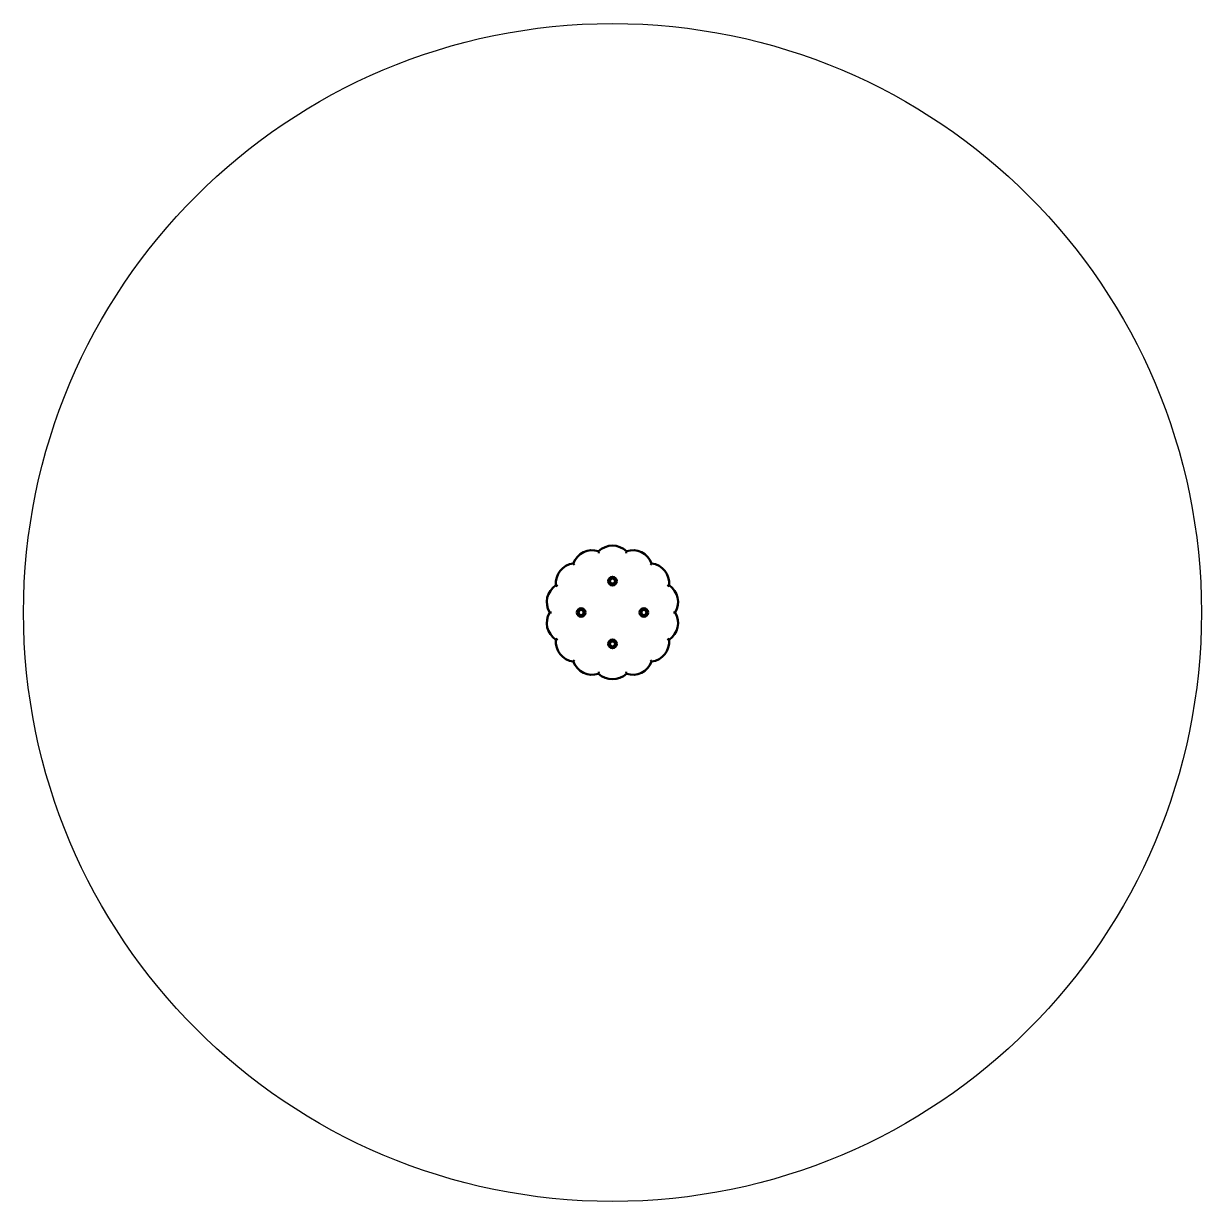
# Model space of a CAD drawing. Header units: millimetres. Extents: x -15 to 2985, y -450 to 2550.
import ezdxf

# ---------------------------------------------------------------- set-up
doc = ezdxf.new("R2010")
doc.units = ezdxf.units.MM
doc.header["$LTSCALE"] = 5
doc.layers.add('Geometrie náčrtu (ISO)', color=7, linetype='Continuous', lineweight=25)
doc.layers.add('Viditelná (ISO)', color=7, linetype='Continuous', lineweight=50)

# ---------------------------------------------------------------- blocks, each defined once
blk = doc.blocks.new('VVZ-BL004')
at = {"layer": 'Geometrie náčrtu (ISO)'}
blk.add_circle((8.3, 3.1), 1500, dxfattribs=at)
at = {"layer": 'Viditelná (ISO)'}
for p, q in [((-26.3, 154.5), (-27.3, 159.1)), ((42.8, 154.5), (43.9, 159.1)), ((-88.5, 124.5), (-91.5, 128.2)), ((105.1, 124.5), (108, 128.2)), ((-131.6, 70.5), (-135.9, 72.5)), ((148.2, 70.5), (152.4, 72.5)), ((-147, 3.1), (-151.7, 3.1)), ((163.5, 3.1), (168.3, 3.1)), ((-131.6, -64.2), (-135.9, -66.3)), ((148.2, -64.2), (152.4, -66.3)), ((-88.5, -118.3), (-91.5, -122)), ((105.1, -118.3), (108, -122)), ((-26.3, -148.3), (-27.3, -152.9)), ((42.8, -148.3), (43.9, -152.9))]:
    blk.add_line(p, q, dxfattribs=at)
for centre, radius in [((8.3, 83.1), 11), ((8.3, 83.1), 7), ((8.3, 83.1), 6.45), ((-71.7, 3.1), 11), ((-71.7, 3.1), 7), ((-71.7, 3.1), 6.45), ((88.3, 3.1), 11), ((88.3, 3.1), 7), ((88.3, 3.1), 6.45), ((8.3, -76.9), 11), ((8.3, -76.9), 7), ((8.3, -76.9), 6.45)]:
    blk.add_circle(centre, radius, dxfattribs=at)
for centre, start, end in [((-43.3, 110.1), 72.0028, 159.4258), ((8.3, 121.9), 46.2885, 133.7115), ((59.8, 110.1), 20.5742, 107.9972), ((-84.6, 77.2), 97.717, 185.1401), ((101.1, 77.2), 354.8599, 82.283), ((-107.5, 29.5), 123.4313, 210.8544), ((124, 29.5), 329.1456, 56.5687), ((-107.5, -23.3), 149.1456, 236.5687), ((124, -23.3), 303.4313, 30.8544), ((-84.6, -70.9), 174.8599, 262.283), ((101.1, -70.9), 277.717, 5.1401), ((-43.3, -103.9), 200.5742, 287.9972), ((59.8, -103.9), 252.0028, 339.4258), ((8.3, -115.6), 226.2885, 313.7115)]:
    blk.add_arc(centre, 51.5, start, end, dxfattribs=at)

msp = doc.modelspace()

# ---------------------------------------------------------------- block references
msp.add_blockref('VVZ-BL004', (1476.7, 1046.9))

doc.saveas('drawing.dxf')
